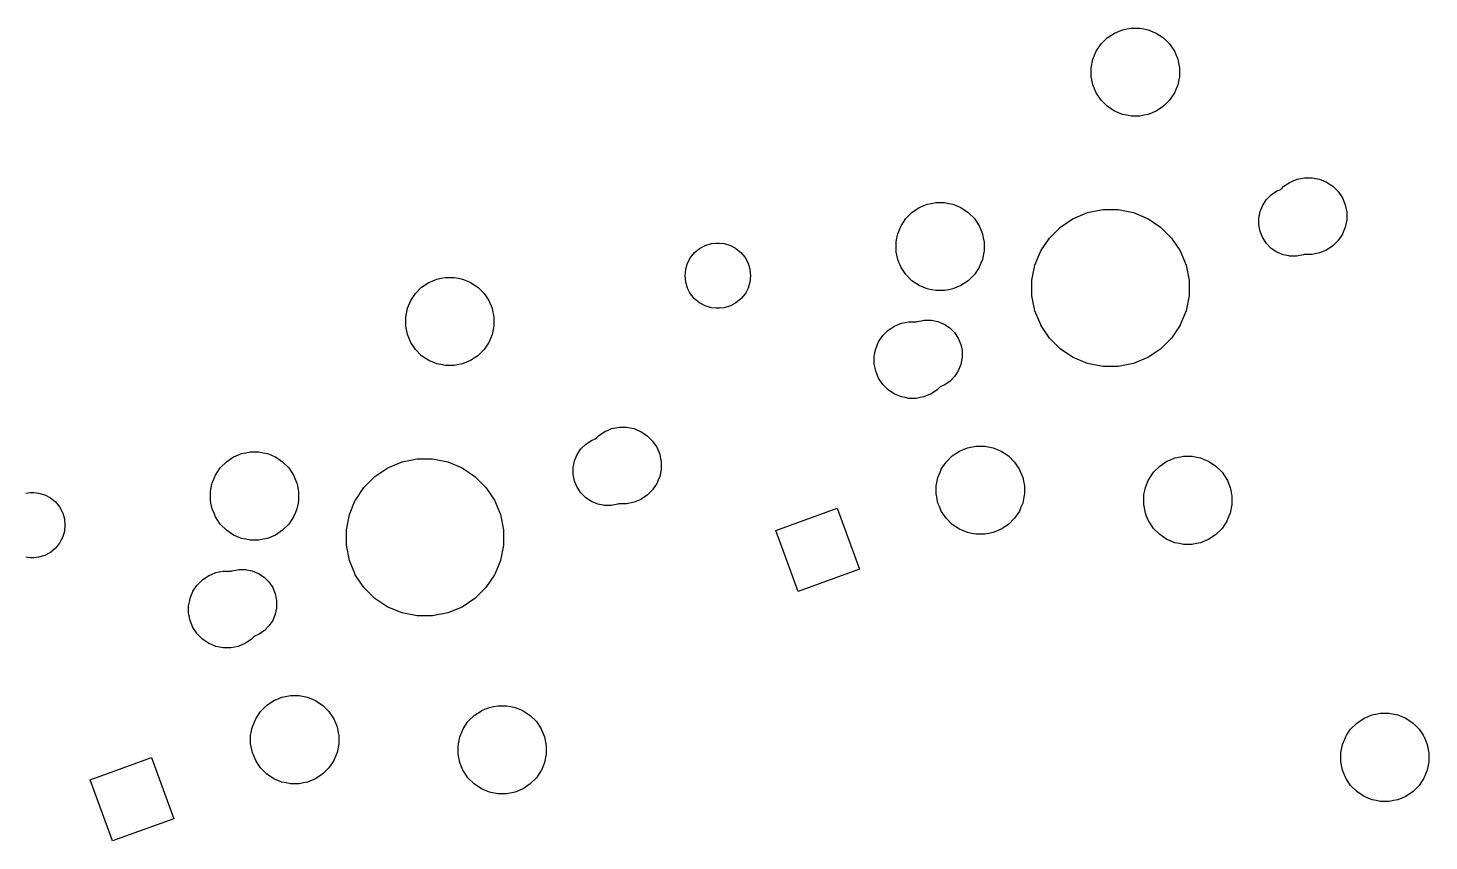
# Model space of a CAD drawing. Extents: x 74 to 361, y -185 to -87.
# Drawn here: x 285.55 to 322.13, y -109.98 to -88.74 of the extents above; entities that cross this region are included whole.
import ezdxf

# ---------------------------------------------------------------- set-up
doc = ezdxf.new("R2010")
doc.units = 0
doc.header["$MEASUREMENT"] = 0
doc.layers.add('BLACK', color=7, linetype='CONTINUOUS')

msp = doc.modelspace()

# ---------------------------------------------------------------- linework, layer by layer
at = {"layer": 'BLACK', "linetype": 'CONTINUOUS'}
for p, q in [((313.732, -89.0004), (313.92, -88.8745)), ((313.92, -88.8745), (314.13, -88.7877)), ((314.13, -88.7877), (314.241, -88.7656)), ((314.241, -88.7656), (314.352, -88.7435)), ((314.352, -88.7435), (314.579, -88.7435)), ((314.579, -88.7435), (314.69, -88.7656)), ((314.69, -88.7656), (314.801, -88.7877)), ((314.801, -88.7877), (315.011, -88.8745)), ((315.011, -88.8745), (315.199, -89.0004)), ((313.445, -89.3493), (313.571, -89.1608)), ((313.571, -89.1608), (313.732, -89.0004)), ((315.199, -89.0004), (315.359, -89.1608)), ((315.359, -89.1608), (315.485, -89.3493)), ((313.314, -89.7811), (313.359, -89.5587)), ((313.359, -89.5587), (313.445, -89.3493)), ((315.485, -89.3493), (315.572, -89.5587)), ((315.572, -89.5587), (315.616, -89.7811)), ((313.314, -90.0078), (313.314, -89.7811)), ((315.616, -89.7811), (315.616, -90.0078)), ((313.359, -90.2302), (313.314, -90.0078)), ((313.445, -90.4397), (313.359, -90.2302)), ((315.572, -90.2302), (315.485, -90.4397)), ((315.616, -90.0078), (315.572, -90.2302)), ((313.571, -90.6282), (313.445, -90.4397)), ((313.732, -90.7885), (313.571, -90.6282)), ((315.359, -90.6282), (315.199, -90.7885)), ((315.485, -90.4397), (315.359, -90.6282)), ((313.92, -90.9145), (313.732, -90.7885)), ((314.13, -91.0012), (313.92, -90.9145)), ((314.241, -91.0234), (314.13, -91.0012)), ((314.352, -91.0455), (314.241, -91.0234)), ((314.579, -91.0455), (314.352, -91.0455)), ((314.69, -91.0234), (314.579, -91.0455)), ((314.801, -91.0012), (314.69, -91.0234)), ((315.011, -90.9145), (314.801, -91.0012)), ((315.199, -90.7885), (315.011, -90.9145)), ((318.284, -92.9405), (318.346, -92.8782)), ((318.346, -92.8782), (318.51, -92.7687)), ((318.51, -92.7687), (318.515, -92.7668)), ((318.515, -92.7668), (318.587, -92.7368)), ((318.587, -92.7368), (318.692, -92.6932)), ((318.692, -92.6932), (318.833, -92.6653)), ((318.833, -92.6653), (318.886, -92.6547)), ((318.886, -92.6547), (319.083, -92.6547)), ((319.083, -92.6547), (319.136, -92.6653)), ((319.136, -92.6653), (319.276, -92.6932)), ((319.276, -92.6932), (319.382, -92.7368)), ((319.382, -92.7368), (319.454, -92.7668)), ((319.454, -92.7668), (319.458, -92.7687)), ((319.458, -92.7687), (319.622, -92.8782)), ((319.622, -92.8782), (319.762, -93.0176)), ((317.791, -93.3726), (317.89, -93.225)), ((317.89, -93.225), (318.015, -93.0995)), ((318.015, -93.0995), (318.163, -93.0009)), ((318.163, -93.0009), (318.243, -92.9676)), ((318.243, -92.9676), (318.265, -92.956)), ((318.265, -92.956), (318.284, -92.9405)), ((319.762, -93.0176), (319.871, -93.1816)), ((319.871, -93.1816), (319.947, -93.3638)), ((308.473, -93.7194), (308.633, -93.5591)), ((308.633, -93.5591), (308.822, -93.4331)), ((308.822, -93.4331), (308.83, -93.4297)), ((308.83, -93.4297), (308.945, -93.382)), ((308.945, -93.382), (309.031, -93.3464)), ((309.031, -93.3464), (309.142, -93.3242)), ((309.142, -93.3242), (309.254, -93.3021)), ((309.254, -93.3021), (309.48, -93.3021)), ((309.48, -93.3021), (309.592, -93.3242)), ((309.592, -93.3242), (309.703, -93.3464)), ((309.703, -93.3464), (309.789, -93.382)), ((309.789, -93.382), (309.904, -93.4297)), ((309.904, -93.4297), (309.912, -93.4331)), ((309.912, -93.4331), (310.101, -93.5591)), ((310.101, -93.5591), (310.261, -93.7194)), ((312.849, -93.7174), (313.218, -93.5647)), ((313.218, -93.5647), (313.614, -93.4859)), ((313.614, -93.4859), (314.018, -93.4859)), ((314.018, -93.4859), (314.414, -93.5647)), ((314.414, -93.5647), (314.783, -93.7174)), ((317.689, -93.7106), (317.723, -93.5366)), ((317.723, -93.5366), (317.791, -93.3726)), ((319.947, -93.3638), (319.985, -93.5571)), ((319.985, -93.5571), (319.985, -93.7543)), ((308.26, -94.1174), (308.347, -93.9079)), ((308.347, -93.9079), (308.473, -93.7194)), ((310.261, -93.7194), (310.387, -93.9079)), ((310.387, -93.9079), (310.474, -94.1174)), ((312.223, -94.2294), (312.509, -93.9437)), ((312.509, -93.9437), (312.844, -93.7193)), ((312.844, -93.7193), (312.849, -93.7174)), ((314.783, -93.7174), (314.787, -93.7193)), ((314.787, -93.7193), (315.123, -93.9437)), ((315.123, -93.9437), (315.409, -94.2294)), ((317.689, -93.8881), (317.689, -93.7106)), ((317.723, -94.0622), (317.689, -93.8881)), ((319.947, -93.9477), (319.877, -94.1174)), ((319.955, -93.9079), (319.947, -93.9477)), ((319.985, -93.7543), (319.955, -93.9079)), ((303.235, -94.4243), (303.395, -94.3757)), ((303.395, -94.3757), (303.521, -94.3634)), ((303.521, -94.3634), (303.604, -94.3634)), ((303.604, -94.3634), (303.729, -94.3757)), ((303.729, -94.3757), (303.89, -94.4243)), ((308.216, -94.3398), (308.239, -94.2262)), ((308.216, -94.5665), (308.216, -94.3398)), ((308.239, -94.2262), (308.26, -94.1174)), ((310.474, -94.1174), (310.495, -94.2262)), ((310.495, -94.2262), (310.518, -94.3398)), ((310.518, -94.3398), (310.518, -94.5665)), ((312, -94.5634), (312.223, -94.2294)), ((315.409, -94.2294), (315.632, -94.5634)), ((317.791, -94.2262), (317.723, -94.0622)), ((317.89, -94.3737), (317.791, -94.2262)), ((318.015, -94.4992), (317.89, -94.3737)), ((319.762, -94.2938), (319.622, -94.4333)), ((319.871, -94.1299), (319.762, -94.2938)), ((319.877, -94.1174), (319.871, -94.1299)), ((302.772, -94.8871), (302.851, -94.7393)), ((302.851, -94.7393), (302.958, -94.6097)), ((302.851, -94.7393), (302.851, -94.7393)), ((302.958, -94.6097), (303.087, -94.5034)), ((303.087, -94.5034), (303.102, -94.4953)), ((303.102, -94.4953), (303.235, -94.4243)), ((303.89, -94.4243), (304.022, -94.4953)), ((304.022, -94.4953), (304.037, -94.5034)), ((304.037, -94.5034), (304.167, -94.6097)), ((304.167, -94.6097), (304.273, -94.7393)), ((304.273, -94.7393), (304.273, -94.7393)), ((304.273, -94.7393), (304.352, -94.8871)), ((308.222, -94.5978), (308.216, -94.5665)), ((308.26, -94.7889), (308.222, -94.5978)), ((310.512, -94.5978), (310.474, -94.7889)), ((310.518, -94.5665), (310.512, -94.5978)), ((311.844, -94.9386), (311.998, -94.5653)), ((311.998, -94.5653), (312, -94.5634)), ((315.632, -94.5634), (315.634, -94.5653)), ((315.634, -94.5653), (315.788, -94.9386)), ((318.163, -94.5978), (318.015, -94.4992)), ((318.327, -94.6658), (318.163, -94.5978)), ((318.476, -94.6955), (318.327, -94.6658)), ((318.501, -94.7004), (318.476, -94.6955)), ((318.678, -94.7004), (318.501, -94.7004)), ((318.714, -94.6933), (318.678, -94.7004)), ((318.852, -94.6658), (318.714, -94.6933)), ((318.854, -94.6655), (318.852, -94.6658)), ((318.852, -94.6658), (318.852, -94.6658)), ((318.875, -94.6591), (318.854, -94.6655)), ((318.899, -94.6567), (318.875, -94.6591)), ((319.083, -94.6567), (318.899, -94.6567)), ((319.276, -94.6183), (319.083, -94.6567)), ((319.458, -94.5428), (319.276, -94.6183)), ((319.622, -94.4333), (319.458, -94.5428)), ((302.707, -95.2144), (302.724, -95.0475)), ((302.724, -95.0475), (302.772, -94.8871)), ((304.352, -94.8871), (304.401, -95.0475)), ((304.401, -95.0475), (304.417, -95.2144)), ((308.3, -94.8852), (308.26, -94.7889)), ((308.346, -94.9949), (308.3, -94.8852)), ((308.347, -94.9983), (308.346, -94.9949)), ((308.473, -95.1868), (308.347, -94.9983)), ((310.387, -94.9983), (310.261, -95.1868)), ((310.388, -94.9949), (310.387, -94.9983)), ((310.434, -94.8852), (310.388, -94.9949)), ((310.474, -94.7889), (310.434, -94.8852)), ((311.765, -95.3348), (311.844, -94.9386)), ((315.788, -94.9386), (315.867, -95.3348)), ((295.83, -95.5159), (296.019, -95.39)), ((296.019, -95.39), (296.043, -95.3802)), ((296.043, -95.3802), (296.118, -95.3488)), ((296.118, -95.3488), (296.228, -95.3032)), ((296.228, -95.3032), (296.34, -95.2811)), ((296.34, -95.2811), (296.451, -95.259)), ((296.451, -95.259), (296.678, -95.259)), ((296.678, -95.259), (296.789, -95.2811)), ((296.789, -95.2811), (296.9, -95.3032)), ((296.9, -95.3032), (297.01, -95.3488)), ((297.01, -95.3488), (297.086, -95.3802)), ((297.086, -95.3802), (297.109, -95.39)), ((297.109, -95.39), (297.298, -95.5159)), ((302.724, -95.3812), (302.707, -95.2144)), ((302.772, -95.5416), (302.724, -95.3812)), ((304.401, -95.3812), (304.352, -95.5416)), ((304.417, -95.2144), (304.401, -95.3812)), ((308.633, -95.3472), (308.473, -95.1868)), ((308.822, -95.4731), (308.633, -95.3472)), ((309.031, -95.5599), (308.822, -95.4731)), ((309.912, -95.4731), (309.703, -95.5599)), ((310.101, -95.3472), (309.912, -95.4731)), ((310.261, -95.1868), (310.101, -95.3472)), ((311.765, -95.7389), (311.765, -95.3348)), ((315.867, -95.3348), (315.867, -95.7389)), ((295.544, -95.8648), (295.67, -95.6762)), ((295.67, -95.6762), (295.83, -95.5159)), ((297.298, -95.5159), (297.458, -95.6762)), ((297.458, -95.6762), (297.584, -95.8648)), ((302.835, -95.6582), (302.772, -95.5416)), ((302.851, -95.6894), (302.835, -95.6582)), ((302.958, -95.819), (302.851, -95.6894)), ((303.087, -95.9254), (302.958, -95.819)), ((304.167, -95.819), (304.037, -95.9254)), ((304.273, -95.6894), (304.167, -95.819)), ((304.29, -95.6582), (304.273, -95.6894)), ((304.352, -95.5416), (304.29, -95.6582)), ((309.142, -95.582), (309.031, -95.5599)), ((309.254, -95.6041), (309.142, -95.582)), ((309.48, -95.6041), (309.254, -95.6041)), ((309.592, -95.582), (309.48, -95.6041)), ((309.703, -95.5599), (309.592, -95.582)), ((311.844, -96.1351), (311.765, -95.7389)), ((315.867, -95.7389), (315.788, -96.1351)), ((295.413, -96.2966), (295.457, -96.0742)), ((295.457, -96.0742), (295.461, -96.0654)), ((295.461, -96.0654), (295.544, -95.8648)), ((297.584, -95.8648), (297.667, -96.0654)), ((297.667, -96.0654), (297.671, -96.0742)), ((297.671, -96.0742), (297.715, -96.2966)), ((303.235, -96.0044), (303.087, -95.9254)), ((303.087, -95.9254), (303.087, -95.9254)), ((303.395, -96.0531), (303.235, -96.0044)), ((303.521, -96.0654), (303.395, -96.0531)), ((303.604, -96.0654), (303.521, -96.0654)), ((303.729, -96.0531), (303.604, -96.0654)), ((303.89, -96.0044), (303.729, -96.0531)), ((304.037, -95.9254), (303.89, -96.0044)), ((304.037, -95.9254), (304.037, -95.9254)), ((311.994, -96.4973), (311.844, -96.1351)), ((315.788, -96.1351), (315.638, -96.4973)), ((295.413, -96.5233), (295.413, -96.2966)), ((295.415, -96.5309), (295.413, -96.5233)), ((295.457, -96.7457), (295.415, -96.5309)), ((297.714, -96.5309), (297.671, -96.7457)), ((297.715, -96.5233), (297.714, -96.5309)), ((297.715, -96.2966), (297.715, -96.5233)), ((308.01, -96.6404), (308.174, -96.5309)), ((308.174, -96.5309), (308.178, -96.529)), ((308.178, -96.529), (308.255, -96.4973)), ((308.255, -96.4973), (308.356, -96.4554)), ((308.356, -96.4554), (308.549, -96.417)), ((308.549, -96.417), (308.733, -96.417)), ((308.733, -96.417), (308.757, -96.4146)), ((308.757, -96.4146), (308.778, -96.4082)), ((308.778, -96.4082), (308.78, -96.4079)), ((308.78, -96.4079), (308.918, -96.3804)), ((308.78, -96.4079), (308.78, -96.4079)), ((308.918, -96.3804), (308.954, -96.3733)), ((308.954, -96.3733), (309.131, -96.3733)), ((309.131, -96.3733), (309.143, -96.3757)), ((309.143, -96.3757), (309.305, -96.4079)), ((309.305, -96.4079), (309.469, -96.4759)), ((309.469, -96.4759), (309.617, -96.5745)), ((311.998, -96.5084), (311.994, -96.4973)), ((312.223, -96.8443), (311.998, -96.5084)), ((315.634, -96.5084), (315.409, -96.8443)), ((315.638, -96.4973), (315.634, -96.5084)), ((295.501, -96.8505), (295.457, -96.7457)), ((295.537, -96.9385), (295.501, -96.8505)), ((297.628, -96.8505), (297.591, -96.9385)), ((297.671, -96.7457), (297.628, -96.8505)), ((307.761, -96.9438), (307.87, -96.7799)), ((307.87, -96.7799), (308.01, -96.6404)), ((309.617, -96.5745), (309.742, -96.7)), ((309.742, -96.7), (309.841, -96.8475)), ((309.841, -96.8475), (309.909, -97.0115)), ((312.509, -97.13), (312.223, -96.8443)), ((315.409, -96.8443), (315.123, -97.13)), ((295.544, -96.9552), (295.537, -96.9385)), ((295.67, -97.1437), (295.544, -96.9552)), ((295.83, -97.304), (295.67, -97.1437)), ((296.019, -97.43), (295.83, -97.304)), ((297.298, -97.304), (297.109, -97.43)), ((297.458, -97.1437), (297.298, -97.304)), ((297.584, -96.9552), (297.458, -97.1437)), ((297.591, -96.9385), (297.584, -96.9552)), ((307.647, -97.3194), (307.654, -97.2823)), ((307.654, -97.2823), (307.673, -97.1856)), ((307.673, -97.1856), (307.685, -97.126)), ((307.685, -97.126), (307.761, -96.9438)), ((309.909, -97.0115), (309.931, -97.1255)), ((309.931, -97.1255), (309.943, -97.1856)), ((309.943, -97.1856), (309.943, -97.3631)), ((312.844, -97.3544), (312.509, -97.13)), ((315.123, -97.13), (314.787, -97.3544)), ((296.228, -97.5167), (296.019, -97.43)), ((296.331, -97.5371), (296.228, -97.5167)), ((296.451, -97.561), (296.331, -97.5371)), ((296.678, -97.561), (296.451, -97.561)), ((296.797, -97.5371), (296.678, -97.561)), ((296.9, -97.5167), (296.797, -97.5371)), ((297.109, -97.43), (296.9, -97.5167)), ((307.647, -97.5166), (307.647, -97.3194)), ((307.685, -97.7099), (307.647, -97.5166)), ((309.909, -97.5371), (309.841, -97.7011)), ((309.938, -97.3878), (309.909, -97.5371)), ((309.943, -97.3631), (309.938, -97.3878)), ((313.218, -97.509), (312.844, -97.3544)), ((312.844, -97.3544), (312.844, -97.3544)), ((312.844, -97.3544), (312.844, -97.3544)), ((313.614, -97.5879), (313.218, -97.509)), ((314.018, -97.5879), (313.614, -97.5879)), ((314.414, -97.509), (314.018, -97.5879)), ((314.787, -97.3544), (314.414, -97.509)), ((314.787, -97.3544), (314.787, -97.3544)), ((314.787, -97.3544), (314.787, -97.3544)), ((307.761, -97.8921), (307.685, -97.7099)), ((307.87, -98.0561), (307.761, -97.8921)), ((309.617, -97.9742), (309.469, -98.0728)), ((309.742, -97.8487), (309.617, -97.9742)), ((309.841, -97.7011), (309.742, -97.8487)), ((308.01, -98.1955), (307.87, -98.0561)), ((308.174, -98.305), (308.01, -98.1955)), ((308.185, -98.3098), (308.174, -98.305)), ((308.174, -98.305), (308.174, -98.305)), ((308.174, -98.305), (308.174, -98.305)), ((308.356, -98.3805), (308.185, -98.3098)), ((308.452, -98.3997), (308.356, -98.3805)), ((308.549, -98.419), (308.452, -98.3997)), ((308.843, -98.3997), (308.746, -98.419)), ((308.94, -98.3805), (308.843, -98.3997)), ((309.11, -98.3098), (308.94, -98.3805)), ((309.122, -98.305), (309.11, -98.3098)), ((309.286, -98.1955), (309.122, -98.305)), ((309.122, -98.305), (309.122, -98.305)), ((309.122, -98.305), (309.122, -98.305)), ((309.348, -98.1332), (309.286, -98.1955)), ((309.367, -98.1177), (309.348, -98.1332)), ((309.389, -98.1061), (309.367, -98.1177)), ((309.469, -98.0728), (309.389, -98.1061)), ((308.746, -98.419), (308.549, -98.419)), ((300.262, -99.5164), (300.342, -99.4831)), ((300.342, -99.4831), (300.364, -99.4715)), ((300.364, -99.4715), (300.383, -99.456)), ((300.383, -99.456), (300.445, -99.3937)), ((300.445, -99.3937), (300.609, -99.2842)), ((300.609, -99.2842), (300.614, -99.2822)), ((300.614, -99.2822), (300.68, -99.2545)), ((300.68, -99.2545), (300.791, -99.2087)), ((300.791, -99.2087), (300.888, -99.1895)), ((300.888, -99.1895), (300.985, -99.1702)), ((300.985, -99.1702), (301.182, -99.1702)), ((301.182, -99.1702), (301.278, -99.1895)), ((301.278, -99.1895), (301.375, -99.2087)), ((301.375, -99.2087), (301.486, -99.2545)), ((301.486, -99.2545), (301.553, -99.2822)), ((301.553, -99.2822), (301.557, -99.2842)), ((301.557, -99.2842), (301.721, -99.3937)), ((301.721, -99.3937), (301.861, -99.5331)), ((291.044, -99.8975), (291.13, -99.8618)), ((291.13, -99.8618), (291.241, -99.8397)), ((291.241, -99.8397), (291.353, -99.8176)), ((291.353, -99.8176), (291.579, -99.8176)), ((291.579, -99.8176), (291.69, -99.8397)), ((291.69, -99.8397), (291.802, -99.8618)), ((291.802, -99.8618), (291.888, -99.8975)), ((299.89, -99.8881), (299.989, -99.7405)), ((299.989, -99.7405), (300.114, -99.615)), ((300.114, -99.615), (300.262, -99.5164)), ((301.861, -99.5331), (301.97, -99.6971)), ((301.97, -99.6971), (302.046, -99.8792)), ((309.683, -99.9237), (309.872, -99.7978)), ((309.872, -99.7978), (309.876, -99.7962)), ((309.876, -99.7962), (309.933, -99.7724)), ((309.933, -99.7724), (310.081, -99.711)), ((310.081, -99.711), (310.215, -99.6845)), ((310.215, -99.6845), (310.304, -99.6668)), ((310.304, -99.6668), (310.531, -99.6668)), ((310.531, -99.6668), (310.62, -99.6845)), ((310.62, -99.6845), (310.753, -99.711)), ((310.753, -99.711), (310.901, -99.7724)), ((310.901, -99.7724), (310.959, -99.7962)), ((310.959, -99.7962), (310.962, -99.7978)), ((310.962, -99.7978), (311.151, -99.9237)), ((290.572, -100.235), (290.732, -100.075)), ((290.732, -100.075), (290.921, -99.9486)), ((290.921, -99.9486), (290.929, -99.9452)), ((290.929, -99.9452), (291.044, -99.8975)), ((291.888, -99.8975), (292.003, -99.9452)), ((292.003, -99.9452), (292.011, -99.9486)), ((292.011, -99.9486), (292.2, -100.075)), ((292.2, -100.075), (292.36, -100.235)), ((294.943, -100.235), (295.317, -100.08)), ((295.317, -100.08), (295.713, -100.001)), ((295.713, -100.001), (296.117, -100.001)), ((296.117, -100.001), (296.513, -100.08)), ((296.513, -100.08), (296.886, -100.235)), ((299.787, -100.226), (299.803, -100.146)), ((299.787, -100.404), (299.787, -100.226)), ((299.803, -100.146), (299.822, -100.052)), ((299.822, -100.052), (299.89, -99.8881)), ((302.046, -99.8792), (302.059, -99.9486)), ((302.059, -99.9486), (302.084, -100.073)), ((302.084, -100.073), (302.084, -100.27)), ((309.399, -100.27), (309.523, -100.084)), ((309.523, -100.084), (309.683, -99.9237)), ((311.151, -99.9237), (311.311, -100.084)), ((311.311, -100.084), (311.435, -100.27)), ((314.94, -100.347), (315.1, -100.187)), ((315.1, -100.187), (315.289, -100.061)), ((315.289, -100.061), (315.291, -100.06)), ((315.291, -100.06), (315.385, -100.021)), ((315.385, -100.021), (315.498, -99.9743)), ((315.498, -99.9743), (315.645, -99.9452)), ((315.645, -99.9452), (315.721, -99.93)), ((315.721, -99.93), (315.947, -99.93)), ((315.947, -99.93), (316.023, -99.9452)), ((316.023, -99.9452), (316.17, -99.9743)), ((316.17, -99.9743), (316.283, -100.021)), ((316.283, -100.021), (316.377, -100.06)), ((316.377, -100.06), (316.379, -100.061)), ((316.379, -100.061), (316.568, -100.187)), ((316.568, -100.187), (316.728, -100.347)), ((290.359, -100.633), (290.446, -100.423)), ((290.446, -100.423), (290.572, -100.235)), ((292.36, -100.235), (292.486, -100.423)), ((292.486, -100.423), (292.573, -100.633)), ((294.322, -100.745), (294.607, -100.459)), ((294.607, -100.459), (294.943, -100.235)), ((294.943, -100.235), (294.943, -100.235)), ((296.886, -100.235), (296.886, -100.235)), ((296.886, -100.235), (297.222, -100.459)), ((297.222, -100.459), (297.508, -100.745)), ((299.789, -100.409), (299.787, -100.404)), ((299.822, -100.578), (299.789, -100.409)), ((299.89, -100.742), (299.822, -100.578)), ((301.999, -100.576), (301.975, -100.633)), ((302.046, -100.463), (301.999, -100.576)), ((302.073, -100.325), (302.046, -100.463)), ((302.084, -100.27), (302.073, -100.325)), ((309.266, -100.704), (309.291, -100.578)), ((309.291, -100.578), (309.31, -100.482)), ((309.31, -100.482), (309.393, -100.284)), ((309.393, -100.284), (309.397, -100.273)), ((309.397, -100.273), (309.399, -100.27)), ((311.435, -100.27), (311.437, -100.273)), ((311.437, -100.273), (311.442, -100.284)), ((311.442, -100.284), (311.524, -100.482)), ((311.524, -100.482), (311.543, -100.578)), ((311.543, -100.578), (311.568, -100.704)), ((314.727, -100.745), (314.8, -100.568)), ((314.8, -100.568), (314.814, -100.536)), ((314.814, -100.536), (314.94, -100.347)), ((314.814, -100.536), (314.814, -100.536)), ((316.728, -100.347), (316.854, -100.536)), ((316.854, -100.536), (316.854, -100.536)), ((316.854, -100.536), (316.867, -100.568)), ((316.867, -100.568), (316.941, -100.745)), ((285.494, -100.891), (285.619, -100.879)), ((285.619, -100.879), (285.703, -100.879)), ((285.703, -100.879), (285.828, -100.891)), ((285.828, -100.891), (285.988, -100.94)), ((285.988, -100.94), (286.121, -101.011)), ((290.315, -100.855), (290.345, -100.704)), ((290.315, -101.082), (290.315, -100.855)), ((290.345, -100.704), (290.359, -100.633)), ((292.573, -100.633), (292.587, -100.704)), ((292.587, -100.704), (292.617, -100.855)), ((292.617, -100.855), (292.617, -101.082)), ((294.099, -101.079), (294.322, -100.745)), ((297.508, -100.745), (297.731, -101.079)), ((299.989, -100.889), (299.89, -100.742)), ((300.114, -101.015), (299.989, -100.889)), ((301.721, -100.949), (301.557, -101.058)), ((301.861, -100.809), (301.721, -100.949)), ((301.97, -100.645), (301.861, -100.809)), ((301.975, -100.633), (301.97, -100.645)), ((309.266, -100.931), (309.266, -100.704)), ((309.269, -100.947), (309.266, -100.931)), ((309.31, -101.154), (309.269, -100.947)), ((311.565, -100.947), (311.524, -101.154)), ((311.568, -100.931), (311.565, -100.947)), ((311.568, -100.704), (311.568, -100.931)), ((314.683, -100.968), (314.69, -100.931)), ((314.69, -100.931), (314.711, -100.826)), ((314.711, -100.826), (314.727, -100.745)), ((316.941, -100.745), (316.957, -100.826)), ((316.957, -100.826), (316.978, -100.931)), ((316.978, -100.931), (316.985, -100.968)), ((286.121, -101.011), (286.136, -101.019)), ((286.136, -101.019), (286.266, -101.125)), ((286.266, -101.125), (286.372, -101.255)), ((286.372, -101.255), (286.372, -101.255)), ((286.372, -101.255), (286.451, -101.403)), ((290.329, -101.154), (290.315, -101.082)), ((290.359, -101.304), (290.329, -101.154)), ((290.399, -101.4), (290.359, -101.304)), ((292.573, -101.304), (292.533, -101.4)), ((292.603, -101.154), (292.573, -101.304)), ((292.617, -101.082), (292.603, -101.154)), ((293.943, -101.454), (294.097, -101.081)), ((294.097, -101.081), (294.099, -101.079)), ((297.731, -101.079), (297.732, -101.081)), ((297.732, -101.081), (297.887, -101.454)), ((300.262, -101.113), (300.114, -101.015)), ((300.426, -101.181), (300.262, -101.113)), ((300.572, -101.21), (300.426, -101.181)), ((300.6, -101.216), (300.572, -101.21)), ((300.777, -101.216), (300.6, -101.216)), ((300.825, -101.206), (300.777, -101.216)), ((300.951, -101.181), (300.825, -101.206)), ((300.953, -101.181), (300.951, -101.181)), ((300.951, -101.181), (300.951, -101.181)), ((300.974, -101.175), (300.953, -101.181)), ((300.998, -101.172), (300.974, -101.175)), ((301.182, -101.172), (300.998, -101.172)), ((301.342, -101.14), (301.182, -101.172)), ((301.375, -101.134), (301.342, -101.14)), ((301.557, -101.058), (301.375, -101.134)), ((305.078, -101.866), (306.677, -101.284)), ((306.677, -101.284), (307.259, -102.883)), ((309.356, -101.264), (309.31, -101.154)), ((309.397, -101.363), (309.356, -101.264)), ((311.478, -101.264), (311.437, -101.363)), ((311.524, -101.154), (311.478, -101.264)), ((314.683, -101.194), (314.683, -100.968)), ((314.727, -101.417), (314.683, -101.194)), ((316.985, -101.194), (316.941, -101.417)), ((316.985, -100.968), (316.985, -101.194)), ((286.451, -101.403), (286.451, -101.403)), ((286.451, -101.403), (286.457, -101.421)), ((286.457, -101.421), (286.5, -101.563)), ((286.5, -101.563), (286.516, -101.73)), ((290.444, -101.51), (290.399, -101.4)), ((290.446, -101.514), (290.444, -101.51)), ((290.572, -101.702), (290.446, -101.514)), ((292.486, -101.514), (292.36, -101.702)), ((292.487, -101.51), (292.486, -101.514)), ((292.533, -101.4), (292.487, -101.51)), ((293.864, -101.85), (293.943, -101.454)), ((297.887, -101.454), (297.966, -101.85)), ((309.523, -101.552), (309.397, -101.363)), ((309.397, -101.363), (309.397, -101.363)), ((309.683, -101.712), (309.523, -101.552)), ((311.311, -101.552), (311.151, -101.712)), ((311.437, -101.363), (311.311, -101.552)), ((311.437, -101.363), (311.437, -101.363)), ((314.758, -101.492), (314.727, -101.417)), ((314.81, -101.618), (314.758, -101.492)), ((314.814, -101.626), (314.81, -101.618)), ((314.94, -101.815), (314.814, -101.626)), ((316.854, -101.626), (316.728, -101.815)), ((316.858, -101.618), (316.854, -101.626)), ((316.909, -101.492), (316.858, -101.618)), ((316.941, -101.417), (316.909, -101.492)), ((286.451, -102.057), (286.41, -102.135)), ((286.5, -101.897), (286.451, -102.057)), ((286.516, -101.73), (286.5, -101.897)), ((290.732, -101.863), (290.572, -101.702)), ((290.921, -101.989), (290.732, -101.863)), ((291.13, -102.075), (290.921, -101.989)), ((292.011, -101.989), (291.802, -102.075)), ((292.2, -101.863), (292.011, -101.989)), ((292.36, -101.702), (292.2, -101.863)), ((293.864, -102.254), (293.864, -101.85)), ((297.966, -101.85), (297.966, -102.254)), ((305.66, -103.466), (305.078, -101.866)), ((309.872, -101.838), (309.683, -101.712)), ((309.932, -101.863), (309.872, -101.838)), ((309.872, -101.838), (309.872, -101.838)), ((309.872, -101.838), (309.872, -101.838)), ((310.081, -101.925), (309.932, -101.863)), ((310.193, -101.947), (310.081, -101.925)), ((310.304, -101.969), (310.193, -101.947)), ((310.531, -101.969), (310.304, -101.969)), ((310.642, -101.947), (310.531, -101.969)), ((310.753, -101.925), (310.642, -101.947)), ((310.902, -101.863), (310.753, -101.925)), ((310.962, -101.838), (310.902, -101.863)), ((311.151, -101.712), (310.962, -101.838)), ((310.962, -101.838), (310.962, -101.838)), ((310.962, -101.838), (310.962, -101.838)), ((315.1, -101.975), (314.94, -101.815)), ((315.289, -102.101), (315.1, -101.975)), ((316.568, -101.975), (316.379, -102.101)), ((316.728, -101.815), (316.568, -101.975)), ((286.266, -102.335), (286.136, -102.441)), ((286.372, -102.205), (286.266, -102.335)), ((286.41, -102.135), (286.372, -102.205)), ((291.241, -102.097), (291.13, -102.075)), ((291.353, -102.12), (291.241, -102.097)), ((291.579, -102.12), (291.353, -102.12)), ((291.69, -102.097), (291.579, -102.12)), ((291.802, -102.075), (291.69, -102.097)), ((293.943, -102.651), (293.864, -102.254)), ((297.966, -102.254), (297.887, -102.651)), ((315.316, -102.113), (315.289, -102.101)), ((315.289, -102.101), (315.289, -102.101)), ((315.289, -102.101), (315.289, -102.101)), ((315.498, -102.188), (315.316, -102.113)), ((315.609, -102.21), (315.498, -102.188)), ((315.721, -102.232), (315.609, -102.21)), ((315.947, -102.232), (315.721, -102.232)), ((316.059, -102.21), (315.947, -102.232)), ((316.17, -102.188), (316.059, -102.21)), ((316.351, -102.113), (316.17, -102.188)), ((316.379, -102.101), (316.351, -102.113)), ((316.379, -102.101), (316.379, -102.101)), ((316.379, -102.101), (316.379, -102.101)), ((285.619, -102.581), (285.494, -102.569)), ((285.703, -102.581), (285.619, -102.581)), ((285.828, -102.569), (285.703, -102.581)), ((285.988, -102.52), (285.828, -102.569)), ((286.136, -102.441), (285.988, -102.52)), ((286.136, -102.441), (286.136, -102.441)), ((294.084, -102.991), (293.943, -102.651)), ((297.887, -102.651), (297.746, -102.991)), ((289.969, -103.295), (290.108, -103.156)), ((290.108, -103.156), (290.272, -103.046)), ((290.272, -103.046), (290.277, -103.044)), ((290.277, -103.044), (290.343, -103.017)), ((290.343, -103.017), (290.455, -102.971)), ((290.455, -102.971), (290.648, -102.932)), ((290.648, -102.932), (290.832, -102.932)), ((290.832, -102.932), (290.856, -102.93)), ((290.856, -102.93), (290.877, -102.924)), ((290.877, -102.924), (290.878, -102.923)), ((290.878, -102.923), (291.017, -102.896)), ((290.878, -102.923), (290.878, -102.923)), ((291.017, -102.896), (291.052, -102.889)), ((291.052, -102.889), (291.23, -102.889)), ((291.23, -102.889), (291.255, -102.894)), ((291.255, -102.894), (291.404, -102.923)), ((291.404, -102.923), (291.568, -102.991)), ((291.568, -102.991), (291.716, -103.09)), ((291.716, -103.09), (291.841, -103.215)), ((294.097, -103.024), (294.084, -102.991)), ((294.322, -103.36), (294.097, -103.024)), ((297.732, -103.024), (297.508, -103.36)), ((297.746, -102.991), (297.732, -103.024)), ((307.259, -102.883), (305.66, -103.466)), ((289.784, -103.641), (289.857, -103.466)), ((289.857, -103.466), (289.859, -103.459)), ((289.859, -103.459), (289.969, -103.295)), ((289.859, -103.459), (289.859, -103.459)), ((291.841, -103.215), (291.94, -103.363)), ((291.94, -103.363), (292.008, -103.527)), ((294.607, -103.645), (294.322, -103.36)), ((297.508, -103.36), (297.222, -103.645)), ((289.746, -103.835), (289.773, -103.699)), ((289.746, -104.032), (289.746, -103.835)), ((289.773, -103.699), (289.784, -103.641)), ((292.008, -103.527), (292.031, -103.645)), ((292.031, -103.645), (292.042, -103.701)), ((292.042, -103.879), (292.037, -103.903)), ((292.042, -103.701), (292.042, -103.879)), ((294.943, -103.87), (294.607, -103.645)), ((295.317, -104.025), (294.943, -103.87)), ((294.943, -103.87), (294.943, -103.87)), ((294.943, -103.87), (294.943, -103.87)), ((296.886, -103.87), (296.513, -104.025)), ((297.222, -103.645), (296.886, -103.87)), ((296.886, -103.87), (296.886, -103.87)), ((296.886, -103.87), (296.886, -103.87)), ((289.751, -104.061), (289.746, -104.032)), ((289.784, -104.225), (289.751, -104.061)), ((289.859, -104.408), (289.784, -104.225)), ((291.94, -104.217), (291.841, -104.364)), ((292.008, -104.053), (291.94, -104.217)), ((292.037, -103.903), (292.008, -104.053)), ((295.713, -104.103), (295.317, -104.025)), ((296.117, -104.103), (295.713, -104.103)), ((296.513, -104.025), (296.117, -104.103)), ((289.969, -104.572), (289.859, -104.408)), ((290.108, -104.711), (289.969, -104.572)), ((291.568, -104.588), (291.487, -104.622)), ((291.716, -104.49), (291.568, -104.588)), ((291.841, -104.364), (291.716, -104.49)), ((290.272, -104.821), (290.108, -104.711)), ((290.28, -104.824), (290.272, -104.821)), ((290.272, -104.821), (290.272, -104.821)), ((290.272, -104.821), (290.272, -104.821)), ((290.455, -104.896), (290.28, -104.824)), ((290.648, -104.934), (290.455, -104.896)), ((290.845, -104.934), (290.648, -104.934)), ((291.039, -104.896), (290.845, -104.934)), ((291.213, -104.824), (291.039, -104.896)), ((291.221, -104.821), (291.213, -104.824)), ((291.385, -104.711), (291.221, -104.821)), ((291.221, -104.821), (291.221, -104.821)), ((291.221, -104.821), (291.221, -104.821)), ((291.447, -104.649), (291.385, -104.711)), ((291.466, -104.633), (291.447, -104.649)), ((291.487, -104.622), (291.466, -104.633)), ((291.622, -106.6), (291.782, -106.439)), ((291.782, -106.439), (291.971, -106.313)), ((291.971, -106.313), (291.973, -106.312)), ((291.973, -106.312), (292.038, -106.285)), ((292.038, -106.285), (292.18, -106.227)), ((292.18, -106.227), (292.314, -106.2)), ((292.314, -106.2), (292.403, -106.182)), ((292.403, -106.182), (292.629, -106.182)), ((292.629, -106.182), (292.719, -106.2)), ((292.719, -106.2), (292.852, -106.227)), ((292.852, -106.227), (292.994, -106.285)), ((292.994, -106.285), (293.059, -106.312)), ((293.059, -106.312), (293.061, -106.313)), ((293.061, -106.313), (293.25, -106.439)), ((293.25, -106.439), (293.41, -106.6)), ((297.708, -106.468), (297.819, -106.446)), ((297.819, -106.446), (298.046, -106.446)), ((298.046, -106.446), (298.157, -106.468)), ((291.409, -106.998), (291.496, -106.788)), ((291.496, -106.788), (291.622, -106.6)), ((293.41, -106.6), (293.536, -106.788)), ((293.536, -106.788), (293.623, -106.998)), ((297.039, -106.863), (297.199, -106.702)), ((297.199, -106.702), (297.388, -106.577)), ((297.388, -106.577), (297.392, -106.575)), ((297.392, -106.575), (297.521, -106.521)), ((297.521, -106.521), (297.597, -106.49)), ((297.597, -106.49), (297.708, -106.468)), ((298.157, -106.468), (298.268, -106.49)), ((298.268, -106.49), (298.345, -106.521)), ((298.345, -106.521), (298.473, -106.575)), ((298.473, -106.575), (298.478, -106.577)), ((298.478, -106.577), (298.666, -106.702)), ((298.666, -106.702), (298.827, -106.863)), ((320.247, -106.902), (320.436, -106.776)), ((320.436, -106.776), (320.645, -106.689)), ((320.645, -106.689), (320.784, -106.661)), ((320.784, -106.661), (320.867, -106.645)), ((320.867, -106.645), (321.094, -106.645)), ((321.094, -106.645), (321.178, -106.661)), ((321.178, -106.661), (321.317, -106.689)), ((321.317, -106.689), (321.526, -106.776)), ((321.526, -106.776), (321.715, -106.902)), ((291.365, -107.22), (291.379, -107.148)), ((291.379, -107.148), (291.399, -107.051)), ((291.399, -107.051), (291.409, -106.998)), ((293.623, -106.998), (293.634, -107.051)), ((293.634, -107.051), (293.653, -107.148)), ((293.653, -107.148), (293.667, -107.22)), ((296.827, -107.259), (296.904, -107.073)), ((296.904, -107.073), (296.913, -107.051)), ((296.913, -107.051), (297.039, -106.863)), ((296.913, -107.051), (296.913, -107.051)), ((298.827, -106.863), (298.953, -107.051)), ((298.953, -107.051), (298.953, -107.051)), ((298.953, -107.051), (298.962, -107.073)), ((298.962, -107.073), (299.039, -107.259)), ((319.981, -107.22), (320.087, -107.062)), ((320.087, -107.062), (320.247, -106.902)), ((321.715, -106.902), (321.875, -107.062)), ((321.875, -107.062), (321.98, -107.22)), ((291.365, -107.447), (291.365, -107.22)), ((291.409, -107.669), (291.365, -107.447)), ((293.667, -107.447), (293.623, -107.669)), ((293.667, -107.22), (293.667, -107.447)), ((296.782, -107.483), (296.79, -107.443)), ((296.782, -107.71), (296.782, -107.483)), ((296.79, -107.443), (296.826, -107.261)), ((296.826, -107.261), (296.827, -107.259)), ((299.039, -107.259), (299.04, -107.261)), ((299.04, -107.261), (299.076, -107.443)), ((299.076, -107.443), (299.084, -107.483)), ((299.084, -107.483), (299.084, -107.71)), ((319.83, -107.682), (319.857, -107.544)), ((319.857, -107.544), (319.874, -107.46)), ((319.874, -107.46), (319.957, -107.261)), ((319.957, -107.261), (319.961, -107.25)), ((319.961, -107.25), (319.981, -107.22)), ((321.98, -107.22), (322.001, -107.25)), ((322.001, -107.25), (322.005, -107.261)), ((322.005, -107.261), (322.088, -107.46)), ((322.088, -107.46), (322.104, -107.544)), ((322.104, -107.544), (322.132, -107.682)), ((287.177, -108.382), (288.776, -107.8)), ((288.776, -107.8), (289.358, -109.399)), ((291.496, -107.878), (291.409, -107.669)), ((291.622, -108.067), (291.496, -107.878)), ((293.536, -107.878), (293.41, -108.067)), ((293.623, -107.669), (293.536, -107.878)), ((296.826, -107.932), (296.782, -107.71)), ((299.084, -107.71), (299.04, -107.932)), ((319.83, -107.909), (319.83, -107.682)), ((319.831, -107.915), (319.83, -107.909)), ((322.132, -107.909), (322.131, -107.915)), ((322.132, -107.682), (322.132, -107.909)), ((291.782, -108.227), (291.622, -108.067)), ((291.971, -108.353), (291.782, -108.227)), ((293.25, -108.227), (293.061, -108.353)), ((293.41, -108.067), (293.25, -108.227)), ((296.837, -107.959), (296.826, -107.932)), ((296.909, -108.133), (296.837, -107.959)), ((296.913, -108.142), (296.909, -108.133)), ((297.039, -108.33), (296.913, -108.142)), ((298.953, -108.142), (298.827, -108.33)), ((298.956, -108.133), (298.953, -108.142)), ((299.028, -107.959), (298.956, -108.133)), ((299.04, -107.932), (299.028, -107.959)), ((319.874, -108.131), (319.831, -107.915)), ((319.961, -108.341), (319.874, -108.131)), ((322.088, -108.131), (322.001, -108.341)), ((322.131, -107.915), (322.088, -108.131)), ((287.759, -109.981), (287.177, -108.382)), ((292.18, -108.44), (291.971, -108.353)), ((292.292, -108.462), (292.18, -108.44)), ((292.403, -108.484), (292.292, -108.462)), ((292.629, -108.484), (292.403, -108.484)), ((292.741, -108.462), (292.629, -108.484)), ((292.852, -108.44), (292.741, -108.462)), ((293.061, -108.353), (292.852, -108.44)), ((297.199, -108.491), (297.039, -108.33)), ((297.388, -108.617), (297.199, -108.491)), ((297.597, -108.703), (297.388, -108.617)), ((298.478, -108.617), (298.268, -108.703)), ((298.666, -108.491), (298.478, -108.617)), ((298.827, -108.33), (298.666, -108.491)), ((320.087, -108.529), (319.961, -108.341)), ((320.247, -108.69), (320.087, -108.529)), ((321.875, -108.529), (321.715, -108.69)), ((322.001, -108.341), (321.875, -108.529)), ((297.639, -108.712), (297.597, -108.703)), ((297.819, -108.748), (297.639, -108.712)), ((298.046, -108.748), (297.819, -108.748)), ((298.226, -108.712), (298.046, -108.748)), ((298.268, -108.703), (298.226, -108.712)), ((320.436, -108.816), (320.247, -108.69)), ((320.645, -108.902), (320.436, -108.816)), ((320.756, -108.925), (320.645, -108.902)), ((320.867, -108.947), (320.756, -108.925)), ((321.094, -108.947), (320.867, -108.947)), ((321.205, -108.925), (321.094, -108.947)), ((321.317, -108.902), (321.205, -108.925)), ((321.526, -108.816), (321.317, -108.902)), ((321.715, -108.69), (321.526, -108.816)), ((289.358, -109.399), (287.759, -109.981))]:
    msp.add_line(p, q, dxfattribs=at)

doc.saveas('drawing.dxf')
